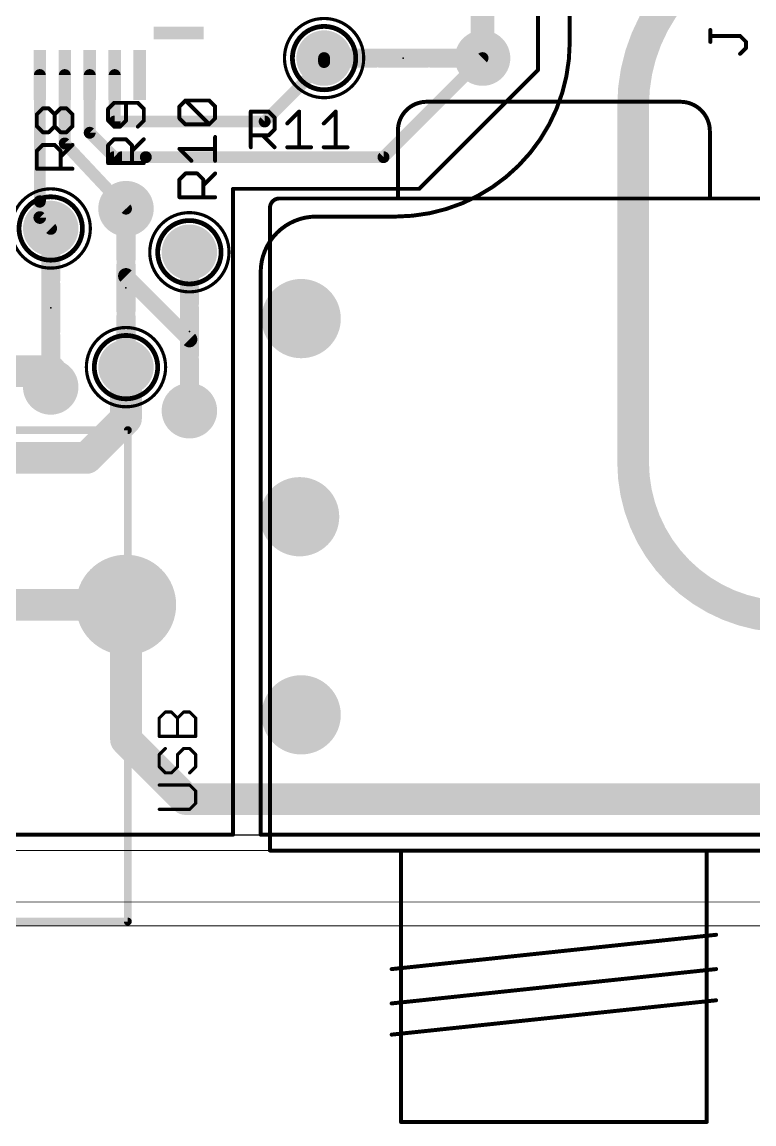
# Model space of a CAD drawing. Extents: x -4 to 220, y -9 to 53.
# Drawn here: x 74.39 to 97.85, y -9.27 to 26.05 of the extents above; entities that cross this region are included whole.
import ezdxf

# ---------------------------------------------------------------- set-up
doc = ezdxf.new("R2010")
doc.units = 0
for name, color, linetype in [('1', 14, 'CONTINUOUS'), ('16', 174, 'CONTINUOUS'), ('17', 94, 'CONTINUOUS'), ('20', 178, 'CONTINUOUS'), ('21', 251, 'CONTINUOUS'), ('23', 178, 'CONTINUOUS'), ('25', 251, 'CONTINUOUS'), ('51', 251, 'CONTINUOUS')]:
    doc.layers.add(name, color=color, linetype=linetype)

# ---------------------------------------------------------------- blocks, each defined once
blk = doc.blocks.new('RECT')
blk.add_solid([(-0.5, -0.5), (0.5, -0.5), (-0.5, 0.5), (0.5, 0.5)])
blk = doc.blocks.new('ROUNDP')
at = {"const_width": 0.5}
blk.add_lwpolyline([(0, -0.25, 1), (0, 0.25, 1), (0, -0.25)], format="xyb", dxfattribs=at)

msp = doc.modelspace()

# ---------------------------------------------------------------- linework, layer by layer
at = {"layer": '1', "const_width": 0.127}
for points in [[(90.932, 36.195), (90.932, 24.511)], [(91.948, 25.4), (91.948, 29.591)], [(90.932, 24.511), (87.122, 20.701)], [(87.122, 20.701), (81.153, 20.701)], [(81.153, 20.701), (81.153, 0)], [(83.82, 19.812), (86.36, 19.812)], [(82.042, 0), (82.042, 18.034)], [(81.153, 0), (64.008, 0)], [(103.378, 0), (82.042, 0)]]:
    msp.add_lwpolyline(points, dxfattribs=at)
at = {"layer": '1'}
for points, const_width in [([(86.36, 19.812, 0.4142), (91.948, 25.4)], 0.127), ([(91.9798, 25.4, 1), (91.9163, 25.4)], 0.0635), ([(91.9163, 25.4, 1), (91.9798, 25.4)], 0.0635), ([(90.9002, 24.511, 1), (90.9638, 24.511)], 0.0635), ([(90.9545, 24.4885, 1), (90.9095, 24.5335)], 0.0635), ([(81.153, 20.7327, 1), (81.153, 20.6693)], 0.0635), ([(81.1848, 20.701, 1), (81.1213, 20.701)], 0.0635), ([(87.0995, 20.7235, 1), (87.1445, 20.6785)], 0.0635), ([(87.122, 20.6693, 1), (87.122, 20.7327)], 0.0635), ([(83.82, 19.812, 0.4142), (82.042, 18.034)], 0.127), ([(83.82, 19.8438, 1), (83.82, 19.7803)], 0.0635), ([(83.82, 19.7803, 1), (83.82, 19.8438)], 0.0635), ([(86.36, 19.8438, 1), (86.36, 19.7803)], 0.0635), ([(86.36, 19.7803, 1), (86.36, 19.8438)], 0.0635), ([(82.0738, 18.034, 1), (82.0102, 18.034)], 0.0635), ([(82.0102, 18.034, 1), (82.0738, 18.034)], 0.0635), ([(81.1213, 0, 1), (81.1848, 0)], 0.0635), ([(81.153, -0.0318, 1), (81.153, 0.0318)], 0.0635), ([(82.042, 0.0318, 1), (82.042, -0.0318)], 0.0635), ([(82.0102, 0, 1), (82.0738, 0)], 0.0635)]:
    msp.add_lwpolyline(points, format="xyb", dxfattribs=dict(at, const_width=const_width))
at = {"layer": '16'}
for points, const_width in [([(99.568, 28.956, 0.4142), (93.98, 23.368)], 1.016), ([(84.1692, 24.892, 1), (83.9788, 24.892)], 0.1905), ([(88.9635, 24.892, 1), (89.3445, 24.892)], 0.381), ([(89.2214, 24.8246, 1), (89.0866, 24.9594)], 0.1905), ([(83.9788, 24.765, 1), (84.1692, 24.765)], 0.1905), ([(84.1414, 24.6976, 1), (84.0066, 24.8324)], 0.1905), ([(75.0562, 24.348, 1), (74.8658, 24.348)], 0.1905), ([(75.8563, 24.348, 1), (75.6658, 24.348)], 0.1905), ([(76.6562, 24.348, 1), (76.4658, 24.348)], 0.1905), ([(77.4562, 24.348, 1), (77.2658, 24.348)], 0.1905), ([(94.234, 23.368, 1), (93.726, 23.368)], 0.508), ([(93.726, 23.368, 1), (94.234, 23.368)], 0.508), ([(77.361, 22.9552, 1), (77.361, 22.7647)], 0.1905), ([(82.1016, 22.9274, 1), (82.2364, 22.7926)], 0.1905), ([(82.169, 22.7647, 1), (82.169, 22.9552)], 0.1905), ([(76.6284, 22.5664, 1), (76.4936, 22.4316)], 0.1905), ([(77.2658, 22.86, 1), (77.4562, 22.86)], 0.1905), ([(75.8304, 22.2212, 1), (75.6916, 22.0908)], 0.1905), ([(75.6658, 22.156, 1), (75.8563, 22.156)], 0.1905), ([(76.4658, 22.499, 1), (76.6562, 22.499)], 0.1905), ([(77.343, 21.8123, 1), (77.343, 21.6218)], 0.1905), ([(77.597, 21.8123, 1), (77.597, 21.6218)], 0.1905), ([(78.359, 21.8123, 1), (78.359, 21.6218)], 0.1905), ([(78.359, 21.6218, 1), (78.359, 21.8123)], 0.1905), ([(78.359, 21.6218, 1), (78.359, 21.8123)], 0.1905), ([(85.979, 21.6218, 1), (85.979, 21.8123)], 0.1905), ([(77.2756, 21.6496, 1), (77.4104, 21.7844)], 0.1905), ([(85.9116, 21.7844, 1), (86.0464, 21.6496)], 0.1905), ([(75.0626, 20.289, 1), (74.8594, 20.289)], 0.2032), ([(74.8658, 20.289, 1), (75.0562, 20.289)], 0.1905), ([(77.851, 20.066, 1), (77.597, 20.066)], 0.254), ([(77.6546, 20.0008, 1), (77.7934, 20.1312)], 0.1905), ([(74.8594, 19.781, 1), (75.0626, 19.781)], 0.2032), ([(75.0328, 19.8528, 1), (74.8892, 19.7092)], 0.2032), ([(75.2392, 19.3592, 1), (75.3828, 19.5028)], 0.2032), ([(77.8138, 17.9968, 1), (77.6342, 17.8172)], 0.254), ([(77.597, 17.907, 1), (77.851, 17.907)], 0.254), ([(79.883, 15.875, 1), (79.629, 15.875)], 0.254), ([(79.6662, 15.7852, 1), (79.8458, 15.9648)], 0.254), ([(75.565, 14.859, 1), (75.057, 14.859)], 0.508), ([(75.311, 14.605, 1), (75.311, 15.113)], 0.508), ([(77.978, 14.986, 1), (77.47, 14.986)], 0.508), ([(75.057, 14.351, 1), (75.565, 14.351)], 0.508), ([(77.9036, 13.1554, 1), (77.5444, 13.5146)], 0.508), ([(77.47, 13.335, 1), (77.978, 13.335)], 0.508), ([(79.629, 13.589, 1), (79.883, 13.589)], 0.254), ([(76.2854, 12.2556, 1), (76.6446, 11.8964)], 0.508), ([(76.465, 11.822, 1), (76.465, 12.33)], 0.508), ([(93.98, 11.938, 0.4142), (98.933, 6.985)], 1.016), ([(94.234, 11.938, 1), (93.726, 11.938)], 0.508), ([(93.726, 11.938, 1), (94.234, 11.938)], 0.508), ([(77.978, 7.366, 1), (77.47, 7.366)], 0.508), ([(77.724, 7.112, 1), (77.724, 7.62)], 0.508), ([(77.9036, 3.2276, 1), (77.5444, 2.8684)], 0.508), ([(77.47, 3.048, 1), (77.978, 3.048)], 0.508), ([(79.629, 1.397, 1), (79.629, 0.889)], 0.508), ([(79.4494, 0.9634, 1), (79.8086, 1.3226)], 0.508)]:
    msp.add_lwpolyline(points, format="xyb", dxfattribs=dict(at, const_width=const_width))
for points, const_width in [([(89.154, 27.432), (89.154, 24.892)], 0.762), ([(84.074, 24.765), (84.074, 24.892)], 0.381), ([(89.154, 24.892), (85.979, 21.717)], 0.381), ([(82.169, 22.86), (84.074, 24.765)], 0.381), ([(74.961, 20.289), (74.961, 24.348)], 0.381), ([(75.761, 22.156), (75.761, 24.348)], 0.381), ([(76.561, 22.499), (76.561, 24.348)], 0.381), ([(77.361, 24.348), (77.361, 22.86)], 0.381), ([(93.98, 11.938), (93.98, 23.368)], 1.016), ([(77.361, 22.86), (82.169, 22.86)], 0.381), ([(77.343, 21.717), (76.561, 22.499)], 0.381), ([(77.724, 20.066), (75.761, 22.156)], 0.381), ([(78.359, 21.717), (77.343, 21.717)], 0.381), ([(78.359, 21.717), (77.597, 21.717)], 0.381), ([(85.979, 21.717), (78.359, 21.717)], 0.381), ([(74.961, 19.781), (74.961, 20.289)], 0.4064), ([(77.724, 17.907), (77.724, 20.066)], 0.508), ([(75.311, 19.431), (74.961, 19.781)], 0.4064), ([(79.756, 15.875), (77.724, 17.907)], 0.508), ([(79.756, 13.589), (79.756, 15.875)], 0.508), ([(73.152, 14.859), (75.311, 14.859)], 1.016), ([(75.311, 14.859), (75.311, 14.351)], 1.016), ([(77.724, 13.335), (77.724, 14.986)], 1.016), ([(76.465, 12.076), (77.724, 13.335)], 1.016), ([(72.878, 12.076), (76.465, 12.076)], 1.016), ([(72.898, 7.366), (77.724, 7.366)], 1.016), ([(77.724, 7.366), (77.724, 3.048)], 1.016), ([(77.724, 3.048), (79.629, 1.143)], 1.016), ([(79.629, 1.143), (104.013, 1.143)], 1.016)]:
    msp.add_lwpolyline(points, dxfattribs=dict(at, const_width=const_width))
at = {"layer": '20'}
msp.add_line((0, 0), (213.36, 0), dxfattribs=at)
at = {"layer": '20', "const_width": 0.0254}
for points in [[(-4.064, -0.508), (218.186, -0.508)], [(218.186, -2.159), (-4.064, -2.159)], [(-3.937, -2.921), (220.345, -2.921)]]:
    msp.add_lwpolyline(points, dxfattribs=at)
at = {"layer": '21'}
for points, const_width in [([(84.074, 23.622, 1), (84.074, 26.162, 1), (84.074, 23.622)], 0.1016), ([(85.852, 25.0444, 1), (85.852, 24.7396)], 0.3048), ([(87.376, 24.7396, 1), (87.376, 25.0444)], 0.3048), ([(87.3619, 23.492, 0.4142), (86.44, 22.5701)], 0.127), ([(87.3619, 23.5237, 1), (87.3619, 23.4603)], 0.0635), ([(87.3619, 23.4603, 1), (87.3619, 23.5237)], 0.0635), ([(96.44, 22.5487, 0.4142), (95.4967, 23.492)], 0.127), ([(95.4967, 23.5237, 1), (95.4967, 23.4603)], 0.0635), ([(95.4967, 23.4603, 1), (95.4967, 23.5237)], 0.0635), ([(86.4718, 22.5701, 1), (86.4082, 22.5701)], 0.0635), ([(96.4718, 22.5487, 1), (96.4082, 22.5487)], 0.0635), ([(86.4082, 22.5701, 1), (86.4718, 22.5701)], 0.0635), ([(96.4082, 22.5487, 1), (96.4718, 22.5487)], 0.0635), ([(75.311, 18.161, 1), (75.311, 20.701, 1), (75.311, 18.161)], 0.1016), ([(82.64, 20.392, 0.4142), (82.34, 20.092)], 0.127), ([(82.3718, 20.092, 1), (82.3083, 20.092)], 0.0635), ([(82.64, 20.4237, 1), (82.64, 20.3603)], 0.0635), ([(82.64, 20.3603, 1), (82.64, 20.4237)], 0.0635), ([(86.4082, 20.392, 1), (86.4718, 20.392)], 0.0635), ([(86.44, 20.4237, 1), (86.44, 20.3603)], 0.0635), ([(86.44, 20.3603, 1), (86.44, 20.4237)], 0.0635), ([(96.4082, 20.392, 1), (96.4718, 20.392)], 0.0635), ([(96.44, 20.4237, 1), (96.44, 20.3603)], 0.0635), ([(96.44, 20.3603, 1), (96.44, 20.4237)], 0.0635), ([(79.756, 17.399, 1), (79.756, 19.939, 1), (79.756, 17.399)], 0.1016), ([(82.3083, 20.092, 1), (82.3718, 20.092)], 0.0635), ([(77.8764, 18.288, 1), (77.5716, 18.288)], 0.3048), ([(75.4634, 17.653, 1), (75.1586, 17.653)], 0.3048), ([(79.9084, 16.891, 1), (79.6036, 16.891)], 0.3048), ([(77.5716, 16.764, 1), (77.8764, 16.764)], 0.3048), ([(75.1586, 16.129, 1), (75.4634, 16.129)], 0.3048), ([(77.724, 13.716, 1), (77.724, 16.256, 1), (77.724, 13.716)], 0.1016), ([(79.6036, 15.367, 1), (79.9084, 15.367)], 0.3048), ([(77.8455, 12.966, 1), (77.7185, 12.966)], 0.127), ([(77.782, 12.9025, 1), (77.782, 13.0295)], 0.127), ([(82.34, -0.4763, 1), (82.34, -0.5397)], 0.0635), ([(82.3083, -0.508, 1), (82.3718, -0.508)], 0.0635), ([(86.5718, -0.508, 1), (86.5083, -0.508)], 0.0635), ([(86.54, -0.4763, 1), (86.54, -0.5397)], 0.0635), ([(86.54, -0.5397, 1), (86.54, -0.4763)], 0.0635), ([(96.3718, -0.508, 1), (96.3083, -0.508)], 0.0635), ([(96.34, -0.4763, 1), (96.34, -0.5397)], 0.0635), ([(96.34, -0.5397, 1), (96.34, -0.4763)], 0.0635), ([(77.7185, -2.784, 1), (77.8455, -2.784)], 0.127), ([(77.782, -2.8475, 1), (77.782, -2.7205)], 0.127), ([(96.6433, -3.2396, 1), (96.6367, -3.1764)], 0.0635), ([(86.2367, -4.2764, 1), (86.2433, -4.3396)], 0.0635), ([(96.6433, -4.3396, 1), (96.6367, -4.2764)], 0.0635), ([(96.6433, -5.3396, 1), (96.6367, -5.2764)], 0.0635), ([(86.2367, -5.3764, 1), (86.2433, -5.4396)], 0.0635), ([(86.2367, -6.3764, 1), (86.2433, -6.4396)], 0.0635), ([(86.54, -9.1762, 1), (86.54, -9.2398)], 0.0635), ([(86.5083, -9.208, 1), (86.5718, -9.208)], 0.0635), ([(96.3083, -9.208, 1), (96.3718, -9.208)], 0.0635), ([(96.34, -9.2398, 1), (96.34, -9.1762)], 0.0635)]:
    msp.add_lwpolyline(points, format="xyb", dxfattribs=dict(at, const_width=const_width))
for points, const_width in [([(85.852, 24.892), (87.376, 24.892)], 0.6096), ([(87.3619, 23.492), (95.4967, 23.492)], 0.127), ([(86.44, 20.392), (86.44, 22.5701)], 0.127), ([(96.44, 22.5487), (96.44, 20.392)], 0.127), ([(82.34, 20.092), (82.34, -0.508)], 0.127), ([(86.44, 20.392), (82.64, 20.392)], 0.127), ([(96.44, 20.392), (86.44, 20.392)], 0.127), ([(100.2238, 20.392), (96.44, 20.392)], 0.127), ([(77.724, 16.764), (77.724, 18.288)], 0.6096), ([(75.311, 17.653), (75.311, 16.129)], 0.6096), ([(79.756, 16.891), (79.756, 15.367)], 0.6096), ([(77.782, 12.966), (65.474, 12.966)], 0.254), ([(77.782, -2.784), (77.782, 12.966)], 0.254), ([(82.34, -0.508), (86.54, -0.508)], 0.127), ([(86.54, -0.508), (96.34, -0.508)], 0.127), ([(86.54, -0.508), (86.54, -9.208)], 0.127), ([(96.34, -0.508), (100.54, -0.508)], 0.127), ([(96.34, -9.208), (96.34, -0.508)], 0.127), ([(65.474, -2.784), (77.782, -2.784)], 0.254), ([(86.24, -4.308), (96.64, -3.208)], 0.127), ([(86.24, -5.408), (96.64, -4.308)], 0.127), ([(86.24, -6.408), (96.64, -5.308)], 0.127), ([(86.54, -9.208), (96.34, -9.208)], 0.127)]:
    msp.add_lwpolyline(points, dxfattribs=dict(at, const_width=const_width))
at = {"layer": '23'}
for p in [(86.614, 24.892), (77.724, 17.526), (75.311, 16.891), (79.756, 16.129), (91.44, -0.508)]:
    msp.add_point(p, dxfattribs=at)
at = {"layer": '25'}
for points, const_width in [([(96.4555, 25.411), (96.4555, 25.7924)], 0.127), ([(97.4088, 25.6017), (96.4555, 25.6017)], 0.127), ([(97.5995, 25.411), (97.4088, 25.6017)], 0.127), ([(97.5995, 25.2204), (97.5995, 25.411)], 0.127), ([(97.4088, 25.0297), (97.5995, 25.2204)], 0.127), ([(74.8655, 23.0881), (75.0562, 23.2788)], 0.127), ([(75.0562, 23.2788), (75.2469, 23.2788)], 0.127), ([(75.2469, 23.2788), (75.4375, 23.0881)], 0.127), ([(75.4375, 23.0881), (75.6282, 23.2788)], 0.127), ([(75.6282, 23.2788), (75.8188, 23.2788)], 0.127), ([(75.8188, 23.2788), (76.0095, 23.0881)], 0.127), ([(77.3422, 23.4585), (77.1515, 23.2679)], 0.127), ([(77.1515, 23.2679), (77.1515, 22.8866)], 0.127), ([(78.1048, 23.4585), (77.3422, 23.4585)], 0.127), ([(77.7235, 22.8866), (77.7235, 23.4585)], 0.127), ([(78.2955, 23.2679), (78.1048, 23.4585)], 0.127), ([(78.2955, 22.8866), (78.2955, 23.2679)], 0.127), ([(79.4375, 23.3421), (79.6282, 23.5327)], 0.127), ([(79.4375, 22.9608), (79.4375, 23.3421)], 0.127), ([(79.6282, 23.5327), (80.3908, 23.5327)], 0.127), ([(80.3908, 22.7701), (79.6282, 23.5327)], 0.127), ([(80.3908, 23.5327), (80.5815, 23.3421)], 0.127), ([(80.5815, 23.3421), (80.5815, 22.9608)], 0.127), ([(74.8655, 22.7068), (74.8655, 23.0881)], 0.127), ([(75.4375, 22.7068), (75.4375, 23.0881)], 0.127), ([(76.0095, 23.0881), (76.0095, 22.7068)], 0.127), ([(79.6282, 22.7701), (79.4375, 22.9608)], 0.127), ([(80.5815, 22.9608), (80.3908, 22.7701)], 0.127), ([(81.7245, 22.0345), (81.7245, 23.1785)], 0.127), ([(81.7245, 23.1785), (82.2965, 23.1785)], 0.127), ([(82.2965, 23.1785), (82.4871, 22.9878)], 0.127), ([(82.4871, 22.9878), (82.4871, 22.6065)], 0.127), ([(82.8939, 22.7972), (83.2752, 23.1785)], 0.127), ([(83.2752, 23.1785), (83.2752, 22.0345)], 0.127), ([(84.0633, 22.7972), (84.4446, 23.1785)], 0.127), ([(84.4446, 23.1785), (84.4446, 22.0345)], 0.127), ([(75.0562, 22.5161), (74.8655, 22.7068)], 0.127), ([(75.4375, 22.7068), (75.2469, 22.5161)], 0.127), ([(75.6282, 22.5161), (75.4375, 22.7068)], 0.127), ([(76.0095, 22.7068), (75.8188, 22.5161)], 0.127), ([(77.1515, 22.8866), (77.3422, 22.6959)], 0.127), ([(77.3422, 22.6959), (77.5329, 22.6959)], 0.127), ([(77.5329, 22.6959), (77.7235, 22.8866)], 0.127), ([(78.1048, 22.6959), (78.2955, 22.8866)], 0.127), ([(80.3908, 22.7701), (79.6282, 22.7701)], 0.127), ([(82.4871, 22.6065), (82.2965, 22.4158)], 0.127), ([(75.2469, 22.5161), (75.0562, 22.5161)], 0.127), ([(75.8188, 22.5161), (75.6282, 22.5161)], 0.127), ([(77.1515, 22.0985), (77.3422, 22.2891)], 0.127), ([(77.3422, 22.2891), (77.7235, 22.2891)], 0.127), ([(77.7235, 22.2891), (77.9142, 22.0985)], 0.127), ([(77.9142, 21.9078), (78.2955, 22.2891)], 0.127), ([(80.5815, 21.6007), (80.5815, 22.3634)], 0.127), ([(82.2965, 22.4158), (81.7245, 22.4158)], 0.127), ([(82.1058, 22.4158), (82.4871, 22.0345)], 0.127), ([(74.8655, 21.9187), (75.0562, 22.1094)], 0.127), ([(74.8655, 21.3467), (74.8655, 21.9187)], 0.127), ([(75.0562, 22.1094), (75.4375, 22.1094)], 0.127), ([(75.4375, 22.1094), (75.6282, 21.9187)], 0.127), ([(75.6282, 21.728), (76.0095, 22.1094)], 0.127), ([(75.6282, 21.9187), (75.6282, 21.3467)], 0.127), ([(77.1515, 21.5265), (77.1515, 22.0985)], 0.127), ([(77.9142, 22.0985), (77.9142, 21.5265)], 0.127), ([(79.8188, 21.6007), (79.4375, 21.982)], 0.127), ([(79.4375, 21.982), (80.5815, 21.982)], 0.127), ([(82.8939, 22.0345), (83.6565, 22.0345)], 0.127), ([(84.0633, 22.0345), (84.8259, 22.0345)], 0.127), ([(78.2955, 21.5265), (77.1515, 21.5265)], 0.127), ([(76.0095, 21.3467), (74.8655, 21.3467)], 0.127), ([(79.4375, 21.0033), (79.6282, 21.194)], 0.127), ([(79.6282, 21.194), (80.0095, 21.194)], 0.127), ([(80.0095, 21.194), (80.2002, 21.0033)], 0.127), ([(80.2002, 20.8126), (80.5815, 21.194)], 0.127), ([(79.4375, 20.4313), (79.4375, 21.0033)], 0.127), ([(80.2002, 21.0033), (80.2002, 20.4313)], 0.127), ([(80.5815, 20.4313), (79.4375, 20.4313)], 0.127), ([(78.7898, 3.7363), (78.9847, 3.9312)], 0.1016), ([(78.9847, 3.9312), (79.1796, 3.9312)], 0.1016), ([(79.1796, 3.9312), (79.3745, 3.7363)], 0.1016), ([(79.3745, 3.7363), (79.5694, 3.9312)], 0.1016), ([(79.5694, 3.9312), (79.7643, 3.9312)], 0.1016), ([(79.7643, 3.9312), (79.9592, 3.7363)], 0.1016), ([(78.7898, 3.1516), (78.7898, 3.7363)], 0.1016), ([(79.3745, 3.1516), (79.3745, 3.7363)], 0.1016), ([(79.9592, 3.7363), (79.9592, 3.1516)], 0.1016), ([(79.9592, 3.1516), (78.7898, 3.1516)], 0.1016), ([(78.9847, 2.7618), (78.7898, 2.5669)], 0.1016), ([(78.7898, 2.5669), (78.7898, 2.1771)], 0.1016), ([(79.3745, 2.5669), (79.5694, 2.7618)], 0.1016), ([(79.3745, 2.1771), (79.3745, 2.5669)], 0.1016), ([(79.5694, 2.7618), (79.7643, 2.7618)], 0.1016), ([(79.7643, 2.7618), (79.9592, 2.5669)], 0.1016), ([(79.9592, 2.5669), (79.9592, 2.1771)], 0.1016), ([(78.7898, 2.1771), (78.9847, 1.9822)], 0.1016), ([(79.1796, 1.9822), (79.3745, 2.1771)], 0.1016), ([(79.9592, 2.1771), (79.7643, 1.9822)], 0.1016), ([(78.9847, 1.9822), (79.1796, 1.9822)], 0.1016), ([(79.7643, 1.5924), (78.7898, 1.5924)], 0.1016), ([(79.9592, 1.3975), (79.7643, 1.5924)], 0.1016), ([(79.9592, 1.0077), (79.9592, 1.3975)], 0.1016), ([(78.7898, 0.8128), (79.7643, 0.8128)], 0.1016), ([(79.7643, 0.8128), (79.9592, 1.0077)], 0.1016)]:
    msp.add_lwpolyline(points, dxfattribs=dict(at, const_width=const_width))
for points, const_width in [([(96.4873, 25.7924, 1), (96.4238, 25.7924)], 0.0635), ([(96.4555, 25.6334, 1), (96.4555, 25.5699)], 0.0635), ([(96.4238, 25.411, 1), (96.4873, 25.411)], 0.0635), ([(97.4313, 25.6241, 1), (97.3864, 25.5792)], 0.0635), ([(97.4088, 25.5699, 1), (97.4088, 25.6334)], 0.0635), ([(97.6313, 25.411, 1), (97.5678, 25.411)], 0.0635), ([(97.577, 25.3886, 1), (97.622, 25.4335)], 0.0635), ([(97.3864, 25.0522, 1), (97.4313, 25.0073)], 0.0635), ([(97.5678, 25.2204, 1), (97.6313, 25.2204)], 0.0635), ([(97.622, 25.1979, 1), (97.577, 25.2428)], 0.0635), ([(75.0562, 23.3105, 1), (75.0562, 23.247)], 0.0635), ([(75.0786, 23.2563, 1), (75.0337, 23.3012)], 0.0635), ([(75.2693, 23.3012, 1), (75.2244, 23.2563)], 0.0635), ([(75.2469, 23.247, 1), (75.2469, 23.3105)], 0.0635), ([(75.6282, 23.3105, 1), (75.6282, 23.247)], 0.0635), ([(75.6506, 23.2563, 1), (75.6057, 23.3012)], 0.0635), ([(75.8413, 23.3012, 1), (75.7964, 23.2563)], 0.0635), ([(75.8188, 23.247, 1), (75.8188, 23.3105)], 0.0635), ([(77.1833, 23.2679, 1), (77.1198, 23.2679)], 0.0635), ([(77.1291, 23.2903, 1), (77.174, 23.2454)], 0.0635), ([(77.3422, 23.4903, 1), (77.3422, 23.4268)], 0.0635), ([(77.3646, 23.4361, 1), (77.3197, 23.481)], 0.0635), ([(77.7553, 23.4585, 1), (77.6918, 23.4585)], 0.0635), ([(78.1273, 23.481, 1), (78.0824, 23.4361)], 0.0635), ([(78.1048, 23.4268, 1), (78.1048, 23.4903)], 0.0635), ([(78.3273, 23.2679, 1), (78.2638, 23.2679)], 0.0635), ([(78.273, 23.2454, 1), (78.318, 23.2903)], 0.0635), ([(79.4693, 23.3421, 1), (79.4058, 23.3421)], 0.0635), ([(79.4151, 23.3645, 1), (79.46, 23.3196)], 0.0635), ([(79.6282, 23.5645, 1), (79.6282, 23.501)], 0.0635), ([(79.6506, 23.5552, 1), (79.6057, 23.5103)], 0.0635), ([(79.6506, 23.5103, 1), (79.6057, 23.5552)], 0.0635), ([(80.4133, 23.5552, 1), (80.3684, 23.5103)], 0.0635), ([(80.3908, 23.501, 1), (80.3908, 23.5645)], 0.0635), ([(80.6133, 23.3421, 1), (80.5498, 23.3421)], 0.0635), ([(80.559, 23.3196, 1), (80.604, 23.3645)], 0.0635), ([(74.8973, 23.0881, 1), (74.8338, 23.0881)], 0.0635), ([(74.8431, 23.1105, 1), (74.888, 23.0656)], 0.0635), ([(75.4693, 23.0881, 1), (75.4058, 23.0881)], 0.0635), ([(75.4151, 23.1105, 1), (75.46, 23.0656)], 0.0635), ([(75.4151, 23.0656, 1), (75.46, 23.1105)], 0.0635), ([(76.0413, 23.0881, 1), (75.9778, 23.0881)], 0.0635), ([(75.987, 23.0656, 1), (76.032, 23.1105)], 0.0635), ([(79.4058, 22.9608, 1), (79.4693, 22.9608)], 0.0635), ([(79.46, 22.9832, 1), (79.4151, 22.9383)], 0.0635), ([(80.5498, 22.9608, 1), (80.6133, 22.9608)], 0.0635), ([(80.604, 22.9383, 1), (80.559, 22.9832)], 0.0635), ([(81.7245, 23.2102, 1), (81.7245, 23.1467)], 0.0635), ([(81.7563, 23.1785, 1), (81.6928, 23.1785)], 0.0635), ([(82.3189, 23.2009, 1), (82.274, 23.156)], 0.0635), ([(82.2965, 23.1467, 1), (82.2965, 23.2102)], 0.0635), ([(82.5189, 22.9878, 1), (82.4554, 22.9878)], 0.0635), ([(82.4647, 22.9654, 1), (82.5096, 23.0103)], 0.0635), ([(83.307, 23.1785, 1), (83.2435, 23.1785)], 0.0635), ([(83.2977, 23.156, 1), (83.2528, 23.2009)], 0.0635), ([(84.4764, 23.1785, 1), (84.4129, 23.1785)], 0.0635), ([(84.4671, 23.156, 1), (84.4222, 23.2009)], 0.0635), ([(74.8338, 22.7068, 1), (74.8973, 22.7068)], 0.0635), ([(74.888, 22.7292, 1), (74.8431, 22.6843)], 0.0635), ([(75.4058, 22.7068, 1), (75.4693, 22.7068)], 0.0635), ([(75.46, 22.7292, 1), (75.4151, 22.6843)], 0.0635), ([(75.46, 22.6843, 1), (75.4151, 22.7292)], 0.0635), ([(75.9778, 22.7068, 1), (76.0413, 22.7068)], 0.0635), ([(76.032, 22.6843, 1), (75.987, 22.7292)], 0.0635), ([(77.1198, 22.8866, 1), (77.1833, 22.8866)], 0.0635), ([(77.174, 22.909, 1), (77.1291, 22.8641)], 0.0635), ([(77.3422, 22.7276, 1), (77.3422, 22.6641)], 0.0635), ([(77.3197, 22.6734, 1), (77.3646, 22.7183)], 0.0635), ([(77.5104, 22.7183, 1), (77.5553, 22.6734)], 0.0635), ([(77.5329, 22.6641, 1), (77.5329, 22.7276)], 0.0635), ([(77.6918, 22.8866, 1), (77.7553, 22.8866)], 0.0635), ([(77.746, 22.8641, 1), (77.7011, 22.909)], 0.0635), ([(78.0824, 22.7183, 1), (78.1273, 22.6734)], 0.0635), ([(78.2638, 22.8866, 1), (78.3273, 22.8866)], 0.0635), ([(78.318, 22.8641, 1), (78.273, 22.909)], 0.0635), ([(79.6282, 22.8018, 1), (79.6282, 22.7383)], 0.0635), ([(79.6057, 22.7476, 1), (79.6506, 22.7925)], 0.0635), ([(80.3684, 22.7925, 1), (80.4133, 22.7476)], 0.0635), ([(80.3684, 22.7476, 1), (80.4133, 22.7925)], 0.0635), ([(80.3908, 22.7383, 1), (80.3908, 22.8018)], 0.0635), ([(82.4554, 22.6065, 1), (82.5189, 22.6065)], 0.0635), ([(82.5096, 22.584, 1), (82.4647, 22.6289)], 0.0635), ([(82.8714, 22.8196, 1), (82.9163, 22.7747)], 0.0635), ([(84.0408, 22.8196, 1), (84.0857, 22.7747)], 0.0635), ([(75.0562, 22.5479, 1), (75.0562, 22.4844)], 0.0635), ([(75.0337, 22.4936, 1), (75.0786, 22.5386)], 0.0635), ([(75.2244, 22.5386, 1), (75.2693, 22.4936)], 0.0635), ([(75.2469, 22.4844, 1), (75.2469, 22.5479)], 0.0635), ([(75.6282, 22.5479, 1), (75.6282, 22.4844)], 0.0635), ([(75.6057, 22.4936, 1), (75.6506, 22.5386)], 0.0635), ([(75.7964, 22.5386, 1), (75.8413, 22.4936)], 0.0635), ([(75.8188, 22.4844, 1), (75.8188, 22.5479)], 0.0635), ([(77.3422, 22.3209, 1), (77.3422, 22.2574)], 0.0635), ([(77.3646, 22.2667, 1), (77.3197, 22.3116)], 0.0635), ([(77.746, 22.3116, 1), (77.7011, 22.2667)], 0.0635), ([(77.7235, 22.2574, 1), (77.7235, 22.3209)], 0.0635), ([(78.318, 22.2667, 1), (78.273, 22.3116)], 0.0635), ([(80.6133, 22.3634, 1), (80.5498, 22.3634)], 0.0635), ([(81.7245, 22.4476, 1), (81.7245, 22.3841)], 0.0635), ([(82.1283, 22.4383, 1), (82.0834, 22.3934)], 0.0635), ([(82.274, 22.4383, 1), (82.3189, 22.3934)], 0.0635), ([(82.2965, 22.3841, 1), (82.2965, 22.4476)], 0.0635), ([(74.8973, 21.9187, 1), (74.8338, 21.9187)], 0.0635), ([(74.8431, 21.9411, 1), (74.888, 21.8962)], 0.0635), ([(75.0562, 22.1411, 1), (75.0562, 22.0776)], 0.0635), ([(75.0786, 22.0869, 1), (75.0337, 22.1318)], 0.0635), ([(75.46, 22.1318, 1), (75.4151, 22.0869)], 0.0635), ([(75.4375, 22.0776, 1), (75.4375, 22.1411)], 0.0635), ([(75.6599, 21.9187, 1), (75.5964, 21.9187)], 0.0635), ([(75.6057, 21.8962, 1), (75.6506, 21.9411)], 0.0635), ([(76.032, 22.0869, 1), (75.987, 22.1318)], 0.0635), ([(77.1833, 22.0985, 1), (77.1198, 22.0985)], 0.0635), ([(77.1291, 22.1209, 1), (77.174, 22.076)], 0.0635), ([(77.9459, 22.0985, 1), (77.8824, 22.0985)], 0.0635), ([(77.8917, 21.9303, 1), (77.9366, 21.8854)], 0.0635), ([(77.8917, 22.076, 1), (77.9366, 22.1209)], 0.0635), ([(79.4375, 22.0138, 1), (79.4375, 21.9503)], 0.0635), ([(79.46, 22.0045, 1), (79.4151, 21.9596)], 0.0635), ([(80.5815, 21.9503, 1), (80.5815, 22.0138)], 0.0635), ([(81.6928, 22.0345, 1), (81.7563, 22.0345)], 0.0635), ([(82.4647, 22.012, 1), (82.5096, 22.057)], 0.0635), ([(82.8939, 22.0663, 1), (82.8939, 22.0028)], 0.0635), ([(83.2435, 22.0345, 1), (83.307, 22.0345)], 0.0635), ([(83.6565, 22.0028, 1), (83.6565, 22.0663)], 0.0635), ([(84.0633, 22.0663, 1), (84.0633, 22.0028)], 0.0635), ([(84.4129, 22.0345, 1), (84.4764, 22.0345)], 0.0635), ([(84.8259, 22.0028, 1), (84.8259, 22.0663)], 0.0635), ([(75.6057, 21.7505, 1), (75.6506, 21.7056)], 0.0635), ([(77.1515, 21.5583, 1), (77.1515, 21.4948)], 0.0635), ([(77.1198, 21.5265, 1), (77.1833, 21.5265)], 0.0635), ([(77.8824, 21.5265, 1), (77.9459, 21.5265)], 0.0635), ([(78.2955, 21.4948, 1), (78.2955, 21.5583)], 0.0635), ([(79.7964, 21.5782, 1), (79.8413, 21.6232)], 0.0635), ([(80.5498, 21.6007, 1), (80.6133, 21.6007)], 0.0635), ([(74.8655, 21.3785, 1), (74.8655, 21.315)], 0.0635), ([(74.8338, 21.3467, 1), (74.8973, 21.3467)], 0.0635), ([(75.5964, 21.3467, 1), (75.6599, 21.3467)], 0.0635), ([(76.0095, 21.315, 1), (76.0095, 21.3785)], 0.0635), ([(79.6282, 21.2257, 1), (79.6282, 21.1622)], 0.0635), ([(79.6506, 21.1715, 1), (79.6057, 21.2164)], 0.0635), ([(80.032, 21.2164, 1), (79.9871, 21.1715)], 0.0635), ([(80.0095, 21.1622, 1), (80.0095, 21.2257)], 0.0635), ([(80.604, 21.1715, 1), (80.559, 21.2164)], 0.0635), ([(79.4693, 21.0033, 1), (79.4058, 21.0033)], 0.0635), ([(79.4151, 21.0257, 1), (79.46, 20.9808)], 0.0635), ([(80.2319, 21.0033, 1), (80.1684, 21.0033)], 0.0635), ([(80.1777, 20.8351, 1), (80.2226, 20.7902)], 0.0635), ([(80.1777, 20.9808, 1), (80.2226, 21.0257)], 0.0635), ([(79.4375, 20.4631, 1), (79.4375, 20.3996)], 0.0635), ([(80.5815, 20.3996, 1), (80.5815, 20.4631)], 0.0635), ([(79.4058, 20.4313, 1), (79.4693, 20.4313)], 0.0635), ([(80.1684, 20.4313, 1), (80.2319, 20.4313)], 0.0635), ([(78.9847, 3.9566, 1), (78.9847, 3.9058)], 0.0508), ([(79.0027, 3.9132, 1), (78.9667, 3.9492)], 0.0508), ([(79.1976, 3.9492, 1), (79.1616, 3.9132)], 0.0508), ([(79.1796, 3.9058, 1), (79.1796, 3.9566)], 0.0508), ([(79.5694, 3.9566, 1), (79.5694, 3.9058)], 0.0508), ([(79.5874, 3.9132, 1), (79.5514, 3.9492)], 0.0508), ([(79.7823, 3.9492, 1), (79.7463, 3.9132)], 0.0508), ([(79.7643, 3.9058, 1), (79.7643, 3.9566)], 0.0508), ([(78.7718, 3.7543, 1), (78.8078, 3.7183)], 0.0508), ([(78.8152, 3.7363, 1), (78.7644, 3.7363)], 0.0508), ([(79.3565, 3.7543, 1), (79.3925, 3.7183)], 0.0508), ([(79.3999, 3.7363, 1), (79.3491, 3.7363)], 0.0508), ([(79.3565, 3.7183, 1), (79.3925, 3.7543)], 0.0508), ([(79.9846, 3.7363, 1), (79.9338, 3.7363)], 0.0508), ([(79.9412, 3.7183, 1), (79.9772, 3.7543)], 0.0508), ([(78.7898, 3.177, 1), (78.7898, 3.1262)], 0.0508), ([(79.9592, 3.1262, 1), (79.9592, 3.177)], 0.0508), ([(78.7644, 3.1516, 1), (78.8152, 3.1516)], 0.0508), ([(79.3491, 3.1516, 1), (79.3999, 3.1516)], 0.0508), ([(79.9338, 3.1516, 1), (79.9846, 3.1516)], 0.0508), ([(78.7718, 2.5849, 1), (78.8078, 2.5489)], 0.0508), ([(78.8152, 2.5669, 1), (78.7644, 2.5669)], 0.0508), ([(79.0027, 2.7438, 1), (78.9667, 2.7798)], 0.0508), ([(79.3565, 2.5849, 1), (79.3925, 2.5489)], 0.0508), ([(79.3999, 2.5669, 1), (79.3491, 2.5669)], 0.0508), ([(79.5694, 2.7872, 1), (79.5694, 2.7364)], 0.0508), ([(79.5874, 2.7438, 1), (79.5514, 2.7798)], 0.0508), ([(79.7823, 2.7798, 1), (79.7463, 2.7438)], 0.0508), ([(79.7643, 2.7364, 1), (79.7643, 2.7872)], 0.0508), ([(79.9846, 2.5669, 1), (79.9338, 2.5669)], 0.0508), ([(79.9412, 2.5489, 1), (79.9772, 2.5849)], 0.0508), ([(78.8078, 2.1951, 1), (78.7718, 2.1591)], 0.0508), ([(78.7644, 2.1771, 1), (78.8152, 2.1771)], 0.0508), ([(79.3491, 2.1771, 1), (79.3999, 2.1771)], 0.0508), ([(79.3925, 2.1591, 1), (79.3565, 2.1951)], 0.0508), ([(79.9338, 2.1771, 1), (79.9846, 2.1771)], 0.0508), ([(79.9772, 2.1591, 1), (79.9412, 2.1951)], 0.0508), ([(78.9847, 2.0076, 1), (78.9847, 1.9568)], 0.0508), ([(78.9667, 1.9642, 1), (79.0027, 2.0002)], 0.0508), ([(79.1616, 2.0002, 1), (79.1976, 1.9642)], 0.0508), ([(79.1796, 1.9568, 1), (79.1796, 2.0076)], 0.0508), ([(79.7463, 2.0002, 1), (79.7823, 1.9642)], 0.0508), ([(78.7898, 1.6178, 1), (78.7898, 1.567)], 0.0508), ([(79.7823, 1.6104, 1), (79.7463, 1.5744)], 0.0508), ([(79.7643, 1.567, 1), (79.7643, 1.6178)], 0.0508), ([(79.9846, 1.3975, 1), (79.9338, 1.3975)], 0.0508), ([(79.9412, 1.3795, 1), (79.9772, 1.4155)], 0.0508), ([(78.7898, 0.8382, 1), (78.7898, 0.7874)], 0.0508), ([(79.7463, 0.8308, 1), (79.7823, 0.7948)], 0.0508), ([(79.7643, 0.7874, 1), (79.7643, 0.8382)], 0.0508), ([(79.9338, 1.0077, 1), (79.9846, 1.0077)], 0.0508), ([(79.9772, 0.9897, 1), (79.9412, 1.0257)], 0.0508)]:
    msp.add_lwpolyline(points, format="xyb", dxfattribs=dict(at, const_width=const_width))
at = {"layer": '51'}
for points, const_width in [([(84.074, 23.876, 1), (84.074, 25.908, 1), (84.074, 23.876)], 0.1524), ([(84.074, 25.0444, 1), (84.074, 24.7396)], 0.3048), ([(85.725, 24.7396, 1), (85.725, 25.0444)], 0.3048), ([(87.503, 25.0444, 1), (87.503, 24.7396)], 0.3048), ([(89.154, 24.7396, 1), (89.154, 25.0444)], 0.3048), ([(75.311, 18.415, 1), (75.311, 20.447, 1), (75.311, 18.415)], 0.1524), ([(77.8764, 20.066, 1), (77.5716, 20.066)], 0.3048), ([(75.4634, 19.431, 1), (75.1586, 19.431)], 0.3048), ([(79.756, 17.653, 1), (79.756, 19.685, 1), (79.756, 17.653)], 0.1524), ([(79.9084, 18.669, 1), (79.6036, 18.669)], 0.3048), ([(77.5716, 18.415, 1), (77.8764, 18.415)], 0.3048), ([(75.1586, 17.78, 1), (75.4634, 17.78)], 0.3048), ([(79.6036, 17.018, 1), (79.9084, 17.018)], 0.3048), ([(77.8764, 16.637, 1), (77.5716, 16.637)], 0.3048), ([(75.4634, 16.002, 1), (75.1586, 16.002)], 0.3048), ([(77.724, 13.97, 1), (77.724, 16.002, 1), (77.724, 13.97)], 0.1524), ([(79.9084, 15.24, 1), (79.6036, 15.24)], 0.3048), ([(77.5716, 14.986, 1), (77.8764, 14.986)], 0.3048), ([(75.1586, 14.351, 1), (75.4634, 14.351)], 0.3048), ([(79.6036, 13.589, 1), (79.9084, 13.589)], 0.3048)]:
    msp.add_lwpolyline(points, format="xyb", dxfattribs=dict(at, const_width=const_width))
at = {"layer": '51', "const_width": 0.6096}
for points in [[(84.074, 24.892), (85.725, 24.892)], [(87.503, 24.892), (89.154, 24.892)], [(77.724, 18.415), (77.724, 20.066)], [(75.311, 19.431), (75.311, 17.78)], [(79.756, 18.669), (79.756, 17.018)], [(77.724, 14.986), (77.724, 16.637)], [(75.311, 16.002), (75.311, 14.351)], [(79.756, 15.24), (79.756, 13.589)]]:
    msp.add_lwpolyline(points, dxfattribs=at)

# ---------------------------------------------------------------- block references
at = {"layer": '16', "xscale": 0.4, "yscale": 1.6}
for p, rotation in [((79.411, 25.698), 270), ((74.961, 24.348), 180), ((75.761, 24.348), 180), ((76.561, 24.348), 180), ((77.361, 24.348), 180), ((78.161, 24.348), 180)]:
    msp.add_blockref('RECT', p, dxfattribs=dict(at, rotation=rotation))
at = {"layer": '17'}
for p, xscale, yscale in [((84.074, 24.892), 1.778, 1.778), ((84.074, 24.892), 1.778, 1.778), ((84.074, 24.892), 1.508, 1.508), ((84.074, 24.892), 1.508, 1.508), ((84.074, 24.892), 1.508, 1.508), ((84.074, 24.892), 1.508, 1.508), ((84.074, 24.892), 1.508, 1.508), ((84.074, 24.892), 1.508, 1.508), ((84.074, 24.892), 1.508, 1.508), ((84.074, 24.892), 1.508, 1.508), ((84.074, 24.892), 1.508, 1.508), ((84.074, 24.892), 1.508, 1.508), ((84.074, 24.892), 1.508, 1.508), ((84.074, 24.892), 1.508, 1.508), ((84.074, 24.892), 1.508, 1.508), ((84.074, 24.892), 1.508, 1.508), ((89.154, 24.892), 1.778, 1.778), ((89.154, 24.892), 1.778, 1.778), ((89.154, 24.892), 1.508, 1.508), ((89.154, 24.892), 1.508, 1.508), ((89.154, 24.892), 1.508, 1.508), ((89.154, 24.892), 1.508, 1.508), ((89.154, 24.892), 1.508, 1.508), ((89.154, 24.892), 1.508, 1.508), ((89.154, 24.892), 1.508, 1.508), ((89.154, 24.892), 1.508, 1.508), ((89.154, 24.892), 1.508, 1.508), ((89.154, 24.892), 1.508, 1.508), ((89.154, 24.892), 1.508, 1.508), ((89.154, 24.892), 1.508, 1.508), ((89.154, 24.892), 1.508, 1.508), ((89.154, 24.892), 1.508, 1.508), ((83.34, 16.542), 2.54, 2.54), ((83.34, 16.542), 2.54, 2.54), ((83.34, 16.542), 2.4, 2.4), ((83.34, 16.542), 2.4, 2.4), ((83.34, 16.542), 2.4, 2.4), ((83.34, 16.542), 2.4, 2.4), ((83.34, 16.542), 2.4, 2.4), ((83.34, 16.542), 2.4, 2.4), ((83.34, 16.542), 2.4, 2.4), ((83.34, 16.542), 2.4, 2.4), ((83.34, 16.542), 2.4, 2.4), ((83.34, 16.542), 2.4, 2.4), ((83.34, 16.542), 2.4, 2.4), ((83.34, 16.542), 2.4, 2.4), ((83.34, 16.542), 2.4, 2.4), ((83.34, 16.542), 2.4, 2.4), ((83.29, 10.192), 2.54, 2.54), ((83.29, 10.192), 2.54, 2.54), ((83.29, 10.192), 2.4, 2.4), ((83.29, 10.192), 2.4, 2.4), ((83.29, 10.192), 2.4, 2.4), ((83.29, 10.192), 2.4, 2.4), ((83.29, 10.192), 2.4, 2.4), ((83.29, 10.192), 2.4, 2.4), ((83.29, 10.192), 2.4, 2.4), ((83.29, 10.192), 2.4, 2.4), ((83.29, 10.192), 2.4, 2.4), ((83.29, 10.192), 2.4, 2.4), ((83.29, 10.192), 2.4, 2.4), ((83.29, 10.192), 2.4, 2.4), ((83.29, 10.192), 2.4, 2.4), ((83.29, 10.192), 2.4, 2.4), ((77.724, 7.366), 3.216, 3.216), ((77.724, 7.366), 3.216, 3.216), ((77.724, 7.366), 3.216, 3.216), ((77.724, 7.366), 3.216, 3.216), ((77.724, 7.366), 3.216, 3.216), ((77.724, 7.366), 3.216, 3.216), ((77.724, 7.366), 3.216, 3.216), ((77.724, 7.366), 3.216, 3.216), ((77.724, 7.366), 3.216, 3.216), ((77.724, 7.366), 3.216, 3.216), ((77.724, 7.366), 3.216, 3.216), ((77.724, 7.366), 3.216, 3.216), ((77.724, 7.366), 3.216, 3.216), ((77.724, 7.366), 3.216, 3.216), ((77.724, 7.366), 3.216, 3.216), ((77.724, 7.366), 3.216, 3.216), ((83.34, 3.842), 2.54, 2.54), ((83.34, 3.842), 2.54, 2.54), ((83.34, 3.842), 2.4, 2.4), ((83.34, 3.842), 2.4, 2.4), ((83.34, 3.842), 2.4, 2.4), ((83.34, 3.842), 2.4, 2.4), ((83.34, 3.842), 2.4, 2.4), ((83.34, 3.842), 2.4, 2.4), ((83.34, 3.842), 2.4, 2.4), ((83.34, 3.842), 2.4, 2.4), ((83.34, 3.842), 2.4, 2.4), ((83.34, 3.842), 2.4, 2.4), ((83.34, 3.842), 2.4, 2.4), ((83.34, 3.842), 2.4, 2.4), ((83.34, 3.842), 2.4, 2.4), ((83.34, 3.842), 2.4, 2.4)]:
    msp.add_blockref('ROUNDP', p, dxfattribs=dict(at, xscale=xscale, yscale=yscale))
for p, xscale, yscale, rotation in [((77.724, 20.066), 1.778, 1.778, 90), ((77.724, 20.066), 1.778, 1.778, 90), ((77.724, 20.066), 1.508, 1.508, 90), ((77.724, 20.066), 1.508, 1.508, 90), ((77.724, 20.066), 1.508, 1.508, 90), ((77.724, 20.066), 1.508, 1.508, 90), ((77.724, 20.066), 1.508, 1.508, 90), ((77.724, 20.066), 1.508, 1.508, 90), ((77.724, 20.066), 1.508, 1.508, 90), ((77.724, 20.066), 1.508, 1.508, 90), ((77.724, 20.066), 1.508, 1.508, 90), ((77.724, 20.066), 1.508, 1.508, 90), ((77.724, 20.066), 1.508, 1.508, 90), ((77.724, 20.066), 1.508, 1.508, 90), ((77.724, 20.066), 1.508, 1.508, 90), ((77.724, 20.066), 1.508, 1.508, 90), ((75.311, 19.431), 1.778, 1.778, 270), ((75.311, 19.431), 1.778, 1.778, 270), ((75.311, 19.431), 1.508, 1.508, 270), ((75.311, 19.431), 1.508, 1.508, 270), ((75.311, 19.431), 1.508, 1.508, 270), ((75.311, 19.431), 1.508, 1.508, 270), ((75.311, 19.431), 1.508, 1.508, 270), ((75.311, 19.431), 1.508, 1.508, 270), ((75.311, 19.431), 1.508, 1.508, 270), ((75.311, 19.431), 1.508, 1.508, 270), ((75.311, 19.431), 1.508, 1.508, 270), ((75.311, 19.431), 1.508, 1.508, 270), ((75.311, 19.431), 1.508, 1.508, 270), ((75.311, 19.431), 1.508, 1.508, 270), ((75.311, 19.431), 1.508, 1.508, 270), ((75.311, 19.431), 1.508, 1.508, 270), ((79.756, 18.669), 1.778, 1.778, 270), ((79.756, 18.669), 1.778, 1.778, 270), ((79.756, 18.669), 1.508, 1.508, 270), ((79.756, 18.669), 1.508, 1.508, 270), ((79.756, 18.669), 1.508, 1.508, 270), ((79.756, 18.669), 1.508, 1.508, 270), ((79.756, 18.669), 1.508, 1.508, 270), ((79.756, 18.669), 1.508, 1.508, 270), ((79.756, 18.669), 1.508, 1.508, 270), ((79.756, 18.669), 1.508, 1.508, 270), ((79.756, 18.669), 1.508, 1.508, 270), ((79.756, 18.669), 1.508, 1.508, 270), ((79.756, 18.669), 1.508, 1.508, 270), ((79.756, 18.669), 1.508, 1.508, 270), ((79.756, 18.669), 1.508, 1.508, 270), ((79.756, 18.669), 1.508, 1.508, 270), ((77.724, 14.986), 1.778, 1.778, 90), ((77.724, 14.986), 1.778, 1.778, 90), ((77.724, 14.986), 1.508, 1.508, 90), ((77.724, 14.986), 1.508, 1.508, 90), ((77.724, 14.986), 1.508, 1.508, 90), ((77.724, 14.986), 1.508, 1.508, 90), ((77.724, 14.986), 1.508, 1.508, 90), ((77.724, 14.986), 1.508, 1.508, 90), ((77.724, 14.986), 1.508, 1.508, 90), ((77.724, 14.986), 1.508, 1.508, 90), ((77.724, 14.986), 1.508, 1.508, 90), ((77.724, 14.986), 1.508, 1.508, 90), ((77.724, 14.986), 1.508, 1.508, 90), ((77.724, 14.986), 1.508, 1.508, 90), ((77.724, 14.986), 1.508, 1.508, 90), ((77.724, 14.986), 1.508, 1.508, 90), ((75.311, 14.351), 1.778, 1.778, 270), ((75.311, 14.351), 1.778, 1.778, 270), ((75.311, 14.351), 1.508, 1.508, 270), ((75.311, 14.351), 1.508, 1.508, 270), ((75.311, 14.351), 1.508, 1.508, 270), ((75.311, 14.351), 1.508, 1.508, 270), ((75.311, 14.351), 1.508, 1.508, 270), ((75.311, 14.351), 1.508, 1.508, 270), ((75.311, 14.351), 1.508, 1.508, 270), ((75.311, 14.351), 1.508, 1.508, 270), ((75.311, 14.351), 1.508, 1.508, 270), ((75.311, 14.351), 1.508, 1.508, 270), ((75.311, 14.351), 1.508, 1.508, 270), ((75.311, 14.351), 1.508, 1.508, 270), ((75.311, 14.351), 1.508, 1.508, 270), ((75.311, 14.351), 1.508, 1.508, 270), ((79.756, 13.589), 1.778, 1.778, 270), ((79.756, 13.589), 1.778, 1.778, 270), ((79.756, 13.589), 1.508, 1.508, 270), ((79.756, 13.589), 1.508, 1.508, 270), ((79.756, 13.589), 1.508, 1.508, 270), ((79.756, 13.589), 1.508, 1.508, 270), ((79.756, 13.589), 1.508, 1.508, 270), ((79.756, 13.589), 1.508, 1.508, 270), ((79.756, 13.589), 1.508, 1.508, 270), ((79.756, 13.589), 1.508, 1.508, 270), ((79.756, 13.589), 1.508, 1.508, 270), ((79.756, 13.589), 1.508, 1.508, 270), ((79.756, 13.589), 1.508, 1.508, 270), ((79.756, 13.589), 1.508, 1.508, 270), ((79.756, 13.589), 1.508, 1.508, 270), ((79.756, 13.589), 1.508, 1.508, 270)]:
    msp.add_blockref('ROUNDP', p, dxfattribs=dict(at, xscale=xscale, yscale=yscale, rotation=rotation))

doc.saveas('drawing.dxf')
